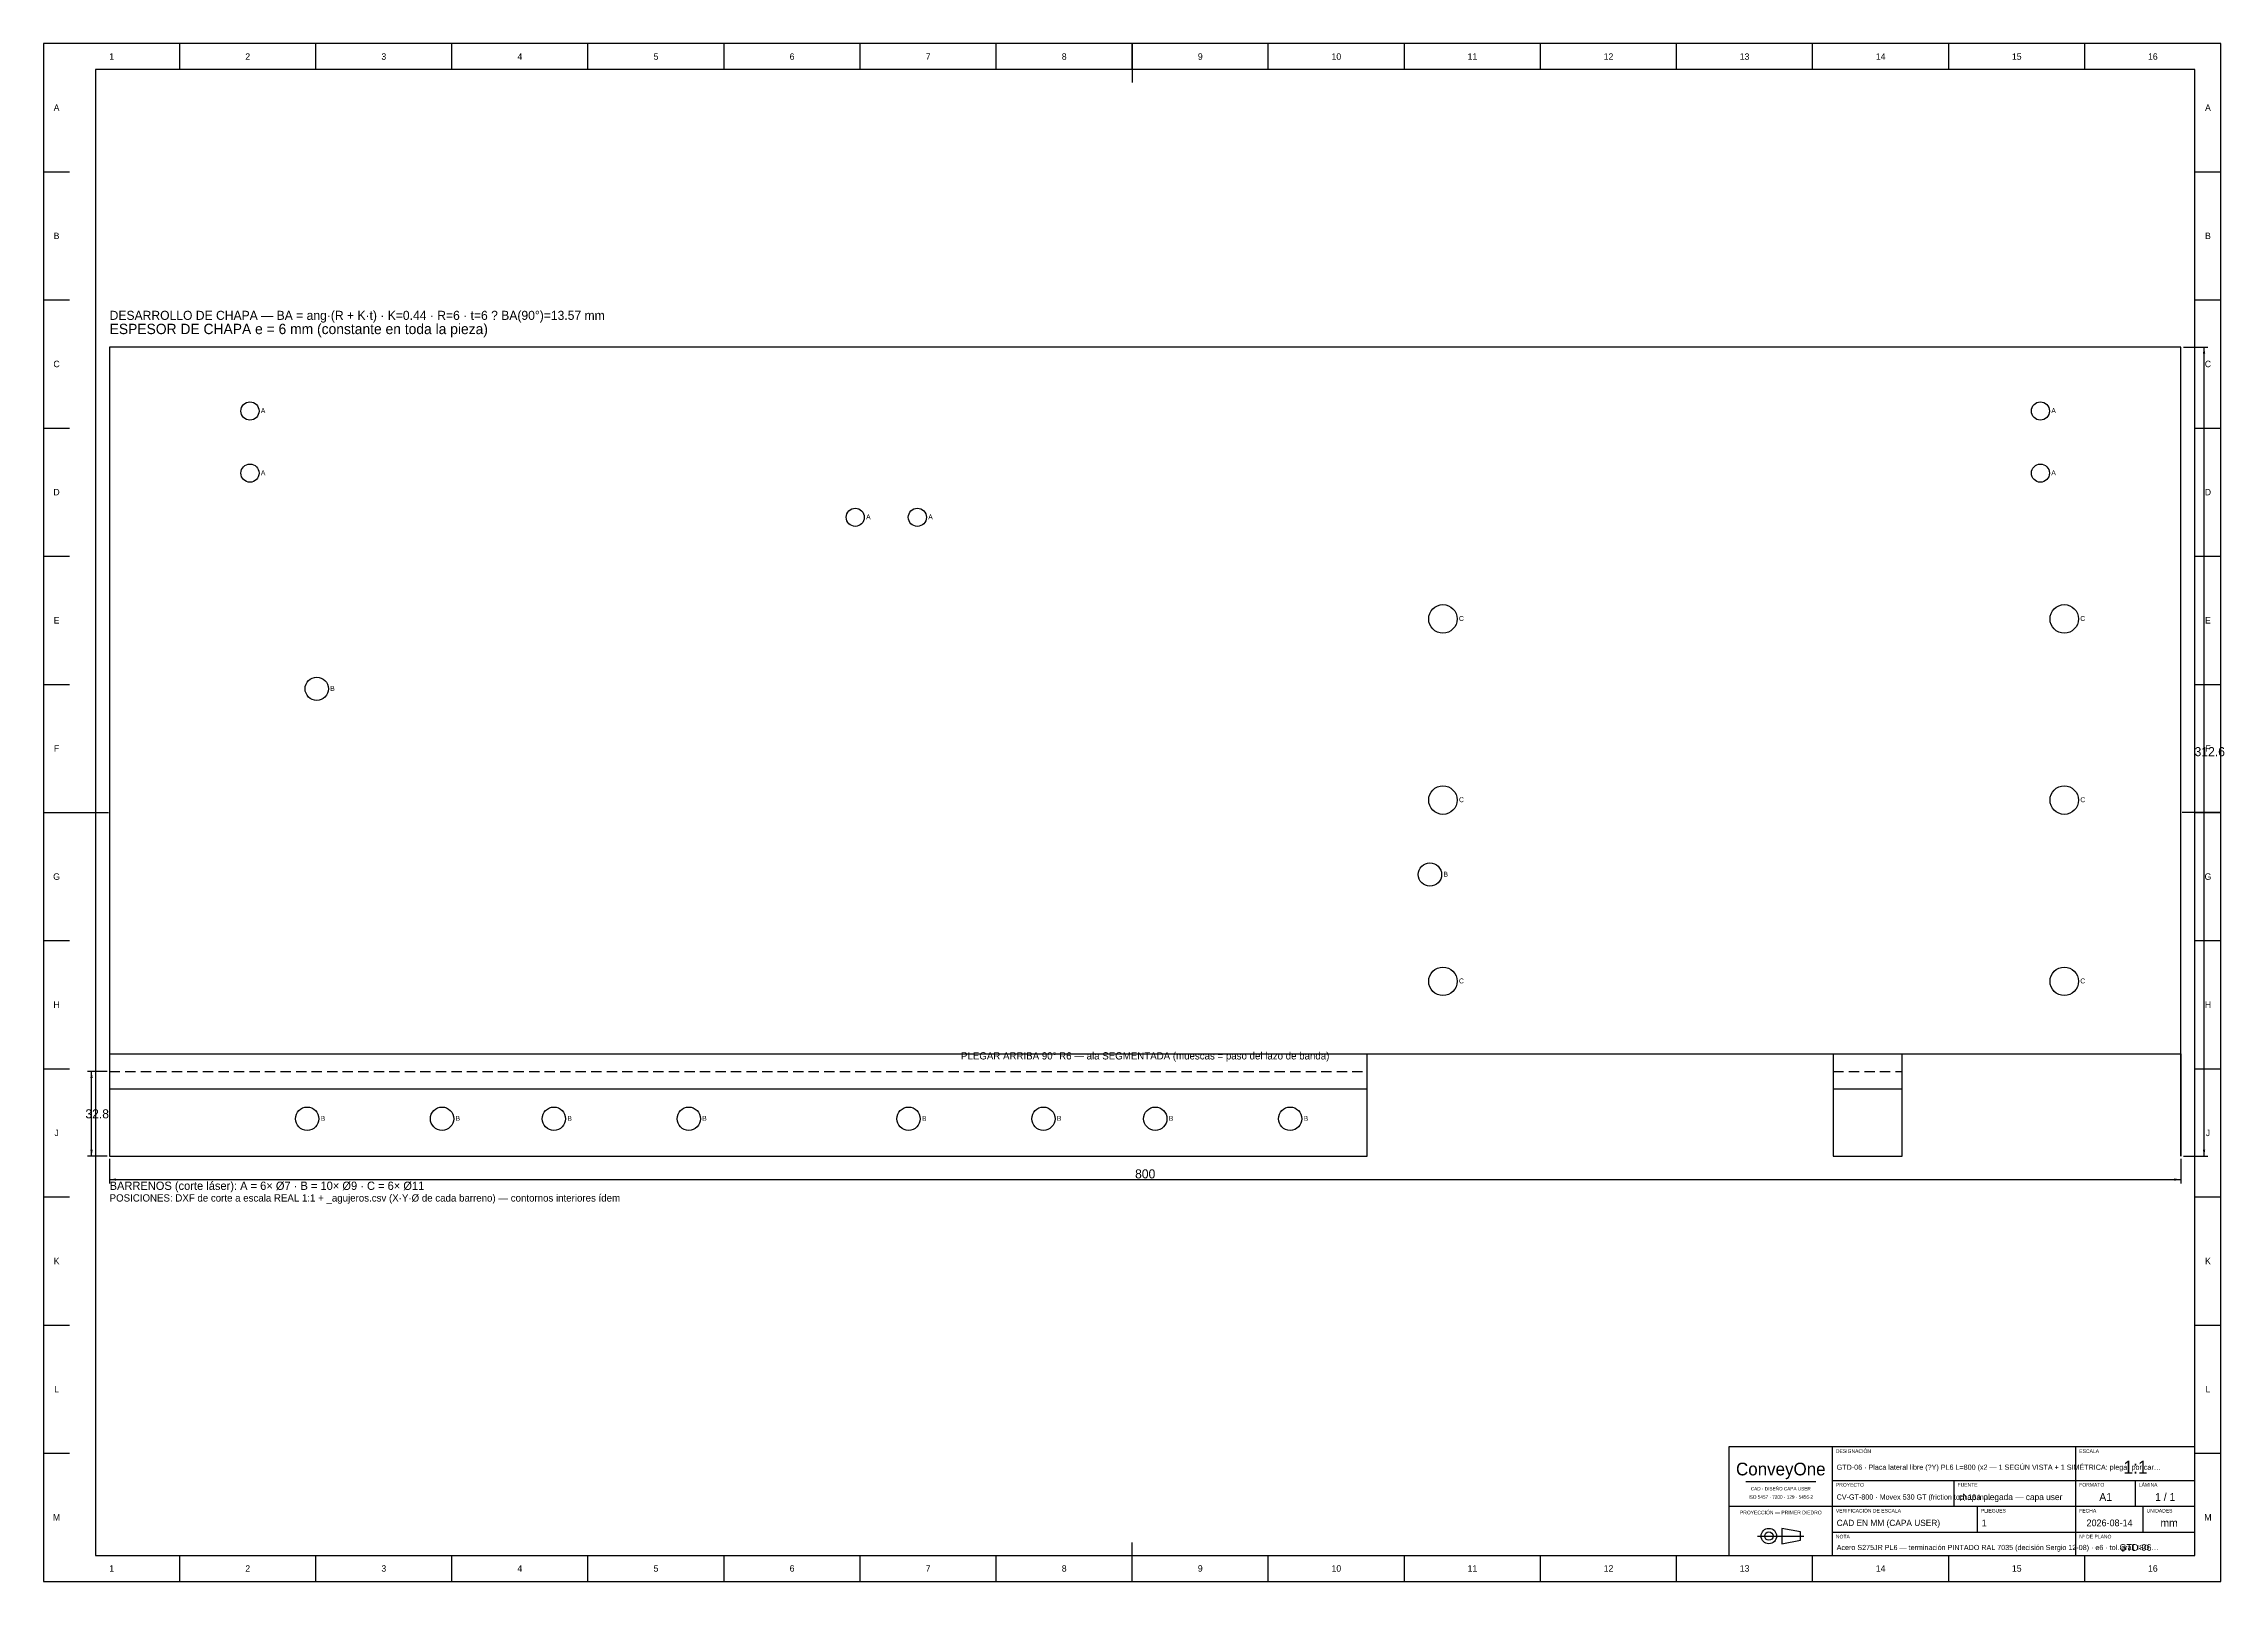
# Model space of a CAD drawing. Extents: x 0 to 842, y 0 to 594.
import ezdxf
from ezdxf.enums import TextEntityAlignment as Align

# ---------------------------------------------------------------- set-up
doc = ezdxf.new("R2010")
doc.units = 0
doc.linetypes.add('DASHED', pattern=[6, 4, -2])
for name, color, linetype in [('COTAS', 7, 'CONTINUOUS'), ('FINA', 7, 'CONTINUOUS'), ('NORMA', 7, 'CONTINUOUS'), ('PLIEGUE', 1, 'DASHED'), ('TEXTO', 7, 'CONTINUOUS'), ('VISIBLE', 7, 'CONTINUOUS')]:
    doc.layers.add(name, color=color, linetype=linetype)

msp = doc.modelspace()

# ---------------------------------------------------------------- linework, layer by layer
at = {"layer": 'COTAS'}
for p, q in [((826.5, 476.785), (836, 476.785)), ((834.5, 164.215), (834.5, 476.785)), ((24.5, 197.005), (17, 197.005)), ((18.5, 164.215), (18.5, 197.005)), ((24.5, 164.215), (17, 164.215)), ((25.5, 163.215), (25.5, 153.715)), ((825.5, 163.215), (825.5, 153.715)), ((826.5, 164.215), (836, 164.215)), ((25.5, 155.215), (825.5, 155.215))]:
    msp.add_line(p, q, dxfattribs=at)
for points in [[(834.5, 476.785), (834.95, 474.285), (834.05, 474.285)], [(18.5, 197.005), (18.95, 194.505), (18.05, 194.505)], [(18.5, 164.215), (18.95, 166.715), (18.05, 166.715)], [(834.5, 164.215), (834.95, 166.715), (834.05, 166.715)], [(25.5, 155.215), (28, 155.665), (28, 154.765)], [(825.5, 155.215), (823, 155.665), (823, 154.765)]]:
    msp.add_solid(points, dxfattribs=at)
at = {"layer": 'FINA'}
for p, q in [((841, 594), (0, 594)), ((0, 594), (0, 0)), ((52.5625, 584), (52.5625, 594)), ((105.125, 584), (105.125, 594)), ((157.6875, 584), (157.6875, 594)), ((210.25, 584), (210.25, 594)), ((262.8125, 584), (262.8125, 594)), ((315.375, 584), (315.375, 594)), ((367.9375, 584), (367.9375, 594)), ((420.5, 584), (420.5, 594)), ((473.0625, 584), (473.0625, 594)), ((525.625, 584), (525.625, 594)), ((578.1875, 584), (578.1875, 594)), ((630.75, 584), (630.75, 594)), ((683.3125, 584), (683.3125, 594)), ((735.875, 584), (735.875, 594)), ((788.4375, 584), (788.4375, 594)), ((841, 0), (841, 594)), ((0, 544.5), (10, 544.5)), ((831, 544.5), (841, 544.5)), ((0, 495), (10, 495)), ((831, 495), (841, 495)), ((0, 445.5), (10, 445.5)), ((831, 445.5), (841, 445.5)), ((0, 396), (10, 396)), ((831, 396), (841, 396)), ((0, 346.5), (10, 346.5)), ((831, 346.5), (841, 346.5)), ((0, 297), (10, 297)), ((831, 297), (841, 297)), ((0, 247.5), (10, 247.5)), ((831, 247.5), (841, 247.5)), ((25.5, 203.785), (511.29, 203.785)), ((691.29, 203.785), (717.85, 203.785)), ((0, 198), (10, 198)), ((831, 198), (841, 198)), ((25.5, 190.215), (511.29, 190.215)), ((691.29, 190.215), (717.85, 190.215)), ((0, 148.5), (10, 148.5)), ((831, 148.5), (841, 148.5)), ((0, 99), (10, 99)), ((831, 99), (841, 99)), ((0, 49.5), (10, 49.5)), ((831, 49.5), (841, 49.5)), ((657.5, 38.6), (684.5, 38.6)), ((691, 39), (785, 39)), ((738, 29), (738, 39)), ((785, 39), (831, 39)), ((808, 29), (808, 39)), ((651, 29), (691, 29)), ((691, 29), (785, 29)), ((747, 19), (747, 29)), ((785, 29), (831, 29)), ((811, 19), (811, 29)), ((662.03, 17.5), (679.97, 17.5)), ((691, 19), (785, 19)), ((785, 19), (831, 19)), ((52.5625, 0), (52.5625, 10)), ((105.125, 0), (105.125, 10)), ((157.6875, 0), (157.6875, 10)), ((210.25, 0), (210.25, 10)), ((262.8125, 0), (262.8125, 10)), ((315.375, 0), (315.375, 10)), ((367.9375, 0), (367.9375, 10)), ((420.5, 0), (420.5, 10)), ((473.0625, 0), (473.0625, 10)), ((525.625, 0), (525.625, 10)), ((578.1875, 0), (578.1875, 10)), ((630.75, 0), (630.75, 10)), ((683.3125, 0), (683.3125, 10)), ((735.875, 0), (735.875, 10)), ((788.4375, 0), (788.4375, 10)), ((0, 0), (841, 0))]:
    msp.add_line(p, q, dxfattribs=at)
at = {"layer": 'NORMA'}
for p, q in [((420.5, 594), (420.5, 579)), ((831, 584), (20, 584)), ((20, 584), (20, 10)), ((831, 10), (831, 584)), ((0, 297), (25, 297)), ((841, 297), (826, 297)), ((831, 52), (651, 52)), ((651, 52), (651, 10)), ((691, 10), (691, 52)), ((785, 10), (785, 52)), ((831, 10), (831, 52)), ((20, 10), (831, 10)), ((420.5, 0), (420.5, 15)), ((651, 10), (831, 10))]:
    msp.add_line(p, q, dxfattribs=at)
at = {"layer": 'PLIEGUE'}
for p, q in [((25.5, 197.005), (511.29, 197.005)), ((691.29, 197.005), (717.85, 197.005))]:
    msp.add_line(p, q, dxfattribs=at)
at = {"layer": 'TEXTO'}
for p, q in [((678.59, 19.11), (671.46, 20.49)), ((671.46, 20.49), (671.46, 14.51)), ((678.59, 15.89), (678.59, 19.11)), ((671.46, 14.51), (678.59, 15.89))]:
    msp.add_line(p, q, dxfattribs=at)
for radius in [2.99, 1.61]:
    msp.add_circle((666.4, 17.5), radius, dxfattribs=at)
at = {"layer": 'VISIBLE'}
for p, q in [((825.5, 476.785), (25.5, 476.785)), ((25.5, 476.785), (25.5, 164.215)), ((825.5, 164.215), (825.5, 476.785)), ((511.29, 164.215), (511.29, 203.785)), ((511.29, 203.785), (691.29, 203.785)), ((691.29, 203.785), (691.29, 164.215)), ((717.85, 164.215), (717.85, 203.785)), ((717.85, 203.785), (825.5, 203.785)), ((825.5, 203.785), (825.5, 164.215)), ((25.5, 164.215), (511.29, 164.215)), ((691.29, 164.215), (717.85, 164.215))]:
    msp.add_line(p, q, dxfattribs=at)
for centre, radius in [((79.7, 452.085), 3.5), ((771.3, 452.085), 3.5), ((79.7, 428.085), 3.5), ((771.3, 428.085), 3.5), ((313.5, 411.035), 3.5), ((337.5, 411.035), 3.5), ((540.5, 371.785), 5.5), ((780.5, 371.785), 5.5), ((105.5, 344.785), 4.5), ((540.5, 301.785), 5.5), ((780.5, 301.785), 5.5), ((535.5, 273.035), 4.5), ((540.5, 231.785), 5.5), ((780.5, 231.785), 5.5), ((101.8, 178.715), 4.5), ((153.9, 178.715), 4.5), ((197.1, 178.715), 4.5), ((249.2, 178.715), 4.5), ((334.09, 178.715), 4.5), ((386.19, 178.715), 4.5), ((429.39, 178.715), 4.5), ((481.49, 178.715), 4.5)]:
    msp.add_circle(centre, radius, dxfattribs=at)

# ---------------------------------------------------------------- texts
at = {"layer": 'COTAS'}
for s, p in [('312.6', (836.7, 320.5)), ('32.8', (20.7, 180.61)), ('800', (425.5, 157.415))]:
    msp.add_text(s, height=3.5, dxfattribs=at).set_placement(p, align=Align.MIDDLE_CENTER)
at = {"layer": 'TEXTO'}
for s, height, p in [('1', 2.5, (26.2813, 589)), ('2', 2.5, (78.8438, 589)), ('3', 2.5, (131.4063, 589)), ('4', 2.5, (183.9688, 589)), ('5', 2.5, (236.5313, 589)), ('6', 2.5, (289.0938, 589)), ('7', 2.5, (341.6563, 589)), ('8', 2.5, (394.2188, 589)), ('9', 2.5, (446.7813, 589)), ('10', 2.5, (499.3438, 589)), ('11', 2.5, (551.9063, 589)), ('12', 2.5, (604.4688, 589)), ('13', 2.5, (657.0313, 589)), ('14', 2.5, (709.5938, 589)), ('15', 2.5, (762.1563, 589)), ('16', 2.5, (814.7188, 589)), ('A', 2.5, (5, 569.25)), ('A', 2.5, (836, 569.25)), ('B', 2.5, (5, 519.75)), ('B', 2.5, (836, 519.75)), ('C', 2.5, (5, 470.25)), ('C', 2.5, (836, 470.25)), ('D', 2.5, (5, 420.75)), ('D', 2.5, (836, 420.75)), ('E', 2.5, (5, 371.25)), ('E', 2.5, (836, 371.25)), ('F', 2.5, (5, 321.75)), ('F', 2.5, (836, 321.75)), ('G', 2.5, (5, 272.25)), ('G', 2.5, (836, 272.25)), ('H', 2.5, (5, 222.75)), ('H', 2.5, (836, 222.75)), ('PLEGAR ARRIBA 90° R6 — ala SEGMENTADA (muescas = paso del lazo de banda)', 2.8, (425.5, 203.005)), ('J', 2.5, (5, 173.25)), ('J', 2.5, (836, 173.25)), ('K', 2.5, (5, 123.75)), ('K', 2.5, (836, 123.75)), ('L', 2.5, (5, 74.25)), ('L', 2.5, (836, 74.25)), ('ConveyOne', 4.9, (671, 43.4)), ('1:1', 5, (808, 44.1)), ('CAD · DISEÑO CAPA USER', 1.3, (671, 35.8)), ('A1', 3, (796.5, 32.6)), ('1 / 1', 3, (819.5, 32.6)), ('M', 2.5, (5, 24.75)), ('PROYECCIÓN — PRIMER DIEDRO', 1.4, (671, 26.6)), ('ISO 5457 · 7200 · 129 · 5456-2', 1.3, (671, 32.6)), ('M', 2.5, (836, 24.75)), ('2026-08-14', 2.6, (798, 22.6)), ('mm', 3, (821, 22.6)), ('GTD-06', 2.6, (808, 13.1)), ('1', 2.5, (26.2813, 5)), ('2', 2.5, (78.8438, 5)), ('3', 2.5, (131.4063, 5)), ('4', 2.5, (183.9688, 5)), ('5', 2.5, (236.5313, 5)), ('6', 2.5, (289.0938, 5)), ('7', 2.5, (341.6563, 5)), ('8', 2.5, (394.2188, 5)), ('9', 2.5, (446.7813, 5)), ('10', 2.5, (499.3438, 5)), ('11', 2.5, (551.9063, 5)), ('12', 2.5, (604.4688, 5)), ('13', 2.5, (657.0313, 5)), ('14', 2.5, (709.5938, 5)), ('15', 2.5, (762.1563, 5)), ('16', 2.5, (814.7188, 5))]:
    msp.add_text(s, height=height, dxfattribs=at).set_placement(p, align=Align.MIDDLE_CENTER)
for s, height, p in [('DESARROLLO DE CHAPA — BA = ang·(R + K·t) · K=0.44 · R=6 · t=6 ? BA(90°)=13.57 mm', 3.5, (25.5, 487.285)), ('ESPESOR DE CHAPA e = 6 mm (constante en toda la pieza)', 4, (25.5, 481.785)), ('A', 1.9, (83.9, 451.285)), ('A', 1.9, (775.5, 451.285)), ('A', 1.9, (83.9, 427.285)), ('A', 1.9, (775.5, 427.285)), ('A', 1.9, (317.7, 410.235)), ('A', 1.9, (341.7, 410.235)), ('C', 1.9, (546.7, 370.985)), ('C', 1.9, (786.7, 370.985)), ('B', 1.9, (110.7, 343.985)), ('C', 1.9, (546.7, 300.985)), ('C', 1.9, (786.7, 300.985)), ('B', 1.9, (540.7, 272.235)), ('C', 1.9, (546.7, 230.985)), ('C', 1.9, (786.7, 230.985)), ('B', 1.9, (107, 177.915)), ('B', 1.9, (159.1, 177.915)), ('B', 1.9, (202.3, 177.915)), ('B', 1.9, (254.4, 177.915)), ('B', 1.9, (339.29, 177.915)), ('B', 1.9, (391.39, 177.915)), ('B', 1.9, (434.59, 177.915)), ('B', 1.9, (486.69, 177.915)), ('BARRENOS (corte láser): A = 6× Ø7 · B = 10× Ø9 · C = 6× Ø11', 3.2, (25.5, 151.215)), ('POSICIONES: DXF de corte a escala REAL 1:1 + _agujeros.csv (X·Y·Ø de cada barreno) — contornos interiores ídem', 2.8, (25.5, 146.715)), ('DESIGNACIÓN', 1.4, (692.3, 49.6)), ('ESCALA', 1.4, (786.3, 49.6)), ('PROYECTO', 1.4, (692.3, 36.6)), ('FUENTE', 1.4, (739.3, 36.6)), ('FORMATO', 1.4, (786.3, 36.6)), ('LÁMINA', 1.4, (809.3, 36.6)), ('VERIFICACIÓN DE ESCALA', 1.4, (692.3, 26.6)), ('PLIEGUES', 1.4, (748.3, 26.6)), ('FECHA', 1.4, (786.3, 26.6)), ('UNIDADES', 1.4, (812.3, 26.6)), ('NOTA', 1.4, (692.3, 16.6)), ('Nº DE PLANO', 1.4, (786.3, 16.6))]:
    msp.add_text(s, height=height, dxfattribs=at).set_placement(p)
for s, height, p in [('GTD-06 · Placa lateral libre (?Y) PL6 L=800 (x2 — 1 SEGÚN VISTA + 1 SIMÉTRICA: plegar por car…', 2, (692.6, 44.1)), ('CV-GT-800 · Movex 530 GT (friction top) 18 in…', 2, (692.6, 32.6)), ('chapa plegada — capa user', 2.4, (739.6, 32.6)), ('CAD EN MM (CAPA USER)', 2.4, (692.6, 22.6)), ('1', 2.6, (748.6, 22.6)), ('Acero S275JR PL6 — terminación PINTADO RAL 7035 (decisión Sergio 12-08) · e6 · tol. gral. ISO …', 2, (692.6, 13.1))]:
    msp.add_text(s, height=height, dxfattribs=at).set_placement(p, align=Align.MIDDLE_LEFT)

doc.saveas('drawing.dxf')
